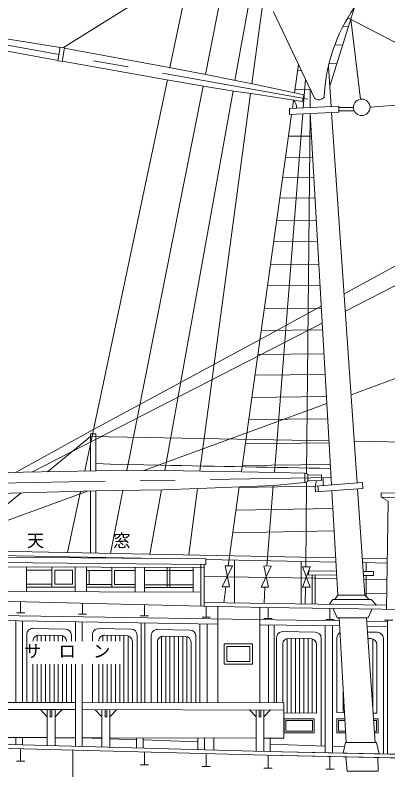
# Model space of a CAD drawing. Units: millimetres, scale not verified. Extents: x -51050 to 51050, y -29700 to 29700.
# Drawn here: x -33305 to -26543, y -14814 to -1141 of the extents above; entities that cross this region are included whole.
import ezdxf
from ezdxf.enums import TextEntityAlignment as Align

# ---------------------------------------------------------------- set-up
doc = ezdxf.new("R2010")
doc.units = ezdxf.units.MM
doc.header["$LTSCALE"] = 100
doc.linetypes.add('USER1', pattern=[50.8, 31.75, -6.35, 6.35, -6.35])
doc.layers.add('0-3_keijou', color=7, linetype='Continuous', lineweight=18)
doc.layers.add('0-6_center', color=7, linetype='USER1', lineweight=18)
doc.layers.add('0-5_text', color=7, linetype='Continuous')
doc.styles.add('ＭＳ ゴシック', font='')
doc.styles.get('ＭＳ ゴシック').set_extended_font_data('MS Gothic')

msp = doc.modelspace()

# ---------------------------------------------------------------- linework, layer by layer
at = {"layer": '0-3_keijou'}
for p, q in [((-27742.8, 8423.5), (-29852.9, -2218.4)), ((-29317.3, -2323.7), (-28068.1, 4626.2)), ((-28068.1, 4626.2), (-29010.3, -2386.2)), ((-27315.2, -6504.4), (-10413.6, 2160.7)), ((-28619.3, -1080.7), (-27876.4, -2646.2)), ((-27146.5, -999.6), (-27596.6, -2431.1)), ((-27270.1, -1190.7), (-10884.4, -9729.5)), ((-27039.1, -2663.9), (-27214, -1214.2)), ((-27361.6, -1355.6), (-27256.8, -1350.4)), ((-32487.2, -1729.9), (-34547.1, -1390.7)), ((-27210.6, -8017.9), (-9241.4, -1448.6)), ((-26867.9, -2811.6), (-10525.9, -1454.9)), ((-32525.5, -1962.8), (-34577.7, -1584.4)), ((-32527.1, -1972.5), (-32485.5, -1720)), ((-32485.5, -1720), (-32411.5, -1732.2)), ((-32453.1, -1984.7), (-32411.5, -1732.2)), ((-27507.6, -1684.7), (-27359.8, -1677.8)), ((-32527.1, -1972.5), (-32453.1, -1984.7)), ((-28236.9, -2549.4), (-28165.1, -2037.8)), ((-27612.8, -2023.3), (-27465.9, -2015.4)), ((-28180.9, -2150.4), (-28113.3, -2146.9)), ((-27621.3, -2074.1), (-27571.4, -2796.3)), ((-32040.1, -9398), (-30542.5, -2314.6)), ((-28037.5, -2306.6), (-28078.4, -2821.2)), ((-29894.4, -2428.1), (-31278.2, -9392.6)), ((-30587.3, -9389.3), (-29351.6, -2514.7)), ((-29033.9, -2561.8), (-29952.6, -9399.5)), ((-28229.6, -2497.5), (-27953.7, -2483.4)), ((-27951.1, -2488.7), (-27954.3, -2815.1)), ((-28276.4, -2831), (-28255.2, -2679.9)), ((-28330.9, -2833.6), (-27436, -2789.6)), ((-28325.5, -2943.5), (-28330.9, -2833.6)), ((-27430.6, -2899.5), (-27436, -2789.6)), ((-27434.8, -2814.6), (-27167.9, -2813.2)), ((-29199.8, -9411.7), (-28292, -2941.9)), ((-28087.2, -2931.8), (-28602.7, -9426)), ((-28325.5, -2943.5), (-27430.6, -2899.5)), ((-27955.3, -2925.3), (-28018, -9450.2)), ((-27955.3, -2925.3), (-27567.4, -9651.8)), ((-27563.8, -2906), (-27100.1, -9617.9)), ((-27431.8, -2874.5), (-27155.1, -2873.1)), ((-28346.9, -3333.1), (-27932, -3334.4)), ((-28401.4, -3721.7), (-27910.2, -3716.7)), ((-28452, -4082.2), (-27889.7, -4076.5)), ((-28504.8, -4458.8), (-27868.3, -4452.3)), ((-28562.1, -4867.4), (-27845.1, -4860.1)), ((-28615.3, -5245.9), (-27823.5, -5237.9)), ((-28673.4, -5660.5), (-27799.9, -5651.7)), ((-28727.7, -6047.1), (-27778, -6037.5)), ((-28785.6, -6459.7), (-27754.5, -6449.3)), ((-32999, -9418.3), (-27736.5, -6720.4)), ((-28840.9, -6854.3), (-27732, -6843)), ((-28902.1, -7289.9), (-27707.3, -7277.8)), ((-28954.3, -7662.5), (-27686.1, -7649.6)), ((-29011, -8066.1), (-27663.1, -8052.4)), ((-30967, -9391.1), (-27652.3, -8179.3)), ((-29067.3, -8467.7), (-27640.3, -8453.2)), ((-31937.9, -8726.6), (-31937.9, -9395.8)), ((-31937.9, -8777.4), (-32719.4, -9412.4)), ((-31937.9, -8777.4), (-27613.4, -8853.9)), ((-27152.3, -8862), (-25864.8, -8884.8)), ((-29128.7, -8905.3), (-27615.4, -8890)), ((-31575.5, -9273.8), (-31839.2, -9266.6)), ((-30663.7, -9296.1), (-31579, -9273.7)), ((-29184.2, -9300.9), (-27592.9, -9284.8)), ((-28050.3, -9439), (-28049.8, -9439)), ((-28049.8, -9439), (-28049.8, -9610)), ((-28049.8, -9439), (-27994.9, -9458.4)), ((-27994.9, -9458.4), (-27994.9, -9590.5)), ((-27994.9, -9473.4), (-27746.7, -9469.2)), ((-27744.9, -9573.2), (-27746.7, -9469.2)), ((-27716.7, -9662.7), (-27719, -9520.8)), ((-29439.1, -11117.3), (-29238.2, -9685.2)), ((-29240.1, -9699), (-27852.2, -9672.5)), ((-28621.3, -9660.5), (-28737.3, -11122.5)), ((-28049.8, -9610), (-27994.9, -9590.5)), ((-28019.5, -9599.2), (-28034.2, -11137)), ((-27994.9, -9577.4), (-27744.9, -9573.2)), ((-27862.3, -9673.2), (-27005.4, -9611)), ((-27854.6, -9780), (-27862.3, -9673.2)), ((-27804.7, -9776.3), (-27812.5, -9669.6)), ((-26997.6, -9717.8), (-27005.4, -9611)), ((-35354.7, -10995.2), (-31989.5, -9764.9)), ((-35303.9, -9852.6), (-31839.2, -9761)), ((-33192.4, -9796.8), (-34470.7, -10835.5)), ((-32352.6, -10876.3), (-32118.4, -9768.4)), ((-31937.9, -9763.6), (-31937.9, -10884.2)), ((-31839.2, -9761), (-31839.2, -10886.1)), ((-31349.6, -9752.1), (-31575.9, -10891.2)), ((-30859.7, -10905), (-30650.1, -9738.6)), ((-29995.5, -9718.2), (-30156.8, -10919.1)), ((-27854.6, -9780), (-26997.6, -9717.8)), ((-27561.3, -9758.7), (-27452.3, -11648.8)), ((-27092.7, -9724.7), (-26959.8, -11648.8)), ((-26664.2, -9870.7), (-26662.9, -9795.3)), ((-26664.2, -9870.7), (-26537.2, -9948.1)), ((-26569.2, -11902.8), (-26535.6, -9948.1)), ((-29297.7, -10109.7), (-27547.5, -10081.3)), ((-29355.2, -10519.4), (-27524.6, -10483.6)), ((-30870.3, -10904.8), (-35354.7, -10818.5)), ((-31013, -10981.3), (-35354.7, -10896.5)), ((-27491.2, -10972.8), (-30870.3, -10904.8)), ((-34399.2, -11047), (-29846, -11091)), ((-27486.8, -11050.1), (-29846, -11004.1)), ((-29323.8, -11013.9), (-29323.8, -11789.3)), ((-28114.3, -11038.2), (-28114.3, -11806.5)), ((-26553.5, -10991.6), (-27005.8, -10982.5)), ((-26554.8, -11068.3), (-27000.5, -11059.6)), ((-26938.1, -11060.8), (-26938.1, -11219.6)), ((-34375.1, -11132.1), (-29874.2, -11150.4)), ((-33098, -11137.3), (-33098, -11582.3)), ((-33098, -11195.5), (-32637.1, -11195.5)), ((-32637.1, -11139.2), (-32637.1, -11502.4)), ((-32587.1, -11195.5), (-32263, -11195.5)), ((-32587.1, -11195.5), (-32587.1, -11452.4)), ((-32263, -11195.5), (-32263, -11452.4)), ((-32213, -11140.9), (-32213, -11585.9)), ((-32011.8, -11141.7), (-32011.8, -11586.7)), ((-32011.8, -11199.9), (-31550.9, -11199.9)), ((-31961.8, -11199.9), (-31961.8, -11456.8)), ((-31550.9, -11143.6), (-31550.9, -11506.8)), ((-31500.9, -11199.9), (-31126.8, -11199.9)), ((-31500.9, -11199.9), (-31500.9, -11456.8)), ((-31126.8, -11145.3), (-31126.8, -11590.3)), ((-30957.5, -11146), (-30957.5, -11591)), ((-30546.5, -11147.8), (-30546.5, -11511.1)), ((-30496.5, -11147.8), (-30496.5, -11511.1)), ((-30072.5, -11149.6), (-30072.5, -11594.6)), ((-29937.7, -11090.6), (-29937.7, -11848)), ((-29874.2, -11090.6), (-29874.2, -11848)), ((-27477.4, -11213.1), (-27979.8, -11207.1)), ((-29874.2, -11308.4), (-27469.5, -11349.7)), ((-27916.9, -11809.3), (-27916.9, -11279)), ((-27861.9, -11810.1), (-27861.9, -11279.6)), ((-26803, -11221.2), (-26989.5, -11219)), ((-26938.1, -11290.7), (-26938.1, -11671.4)), ((-33098, -11452.4), (-32637.1, -11452.4)), ((-32587.1, -11452.4), (-32263, -11452.4)), ((-32011.8, -11456.8), (-31550.9, -11456.8)), ((-31500.9, -11456.8), (-31126.8, -11456.8)), ((-26979.8, -11358.1), (-26559.9, -11365.4)), ((-34292.2, -11577.5), (-29937.7, -11595.1)), ((-33098, -11502.4), (-32213, -11502.4)), ((-32011.8, -11506.8), (-31126.8, -11506.8)), ((-30957.5, -11511.1), (-30072.5, -11511.1)), ((-29484.5, -11500.9), (-29521.3, -11786.1)), ((-28773.4, -11504.1), (-28788.9, -11796.7)), ((-28036.5, -11504.4), (-28042.6, -11807.5)), ((-26961.8, -11618.7), (-26564.4, -11625.5)), ((-29898.4, -11848), (-36859, -11679.5)), ((-27508.1, -11727.4), (-27452.3, -11648.8)), ((-27452.3, -11648.8), (-26959.8, -11648.8)), ((-26884.6, -11727.4), (-26959.9, -11648.6)), ((-26755.4, -11826.1), (-26849.8, -11727.4)), ((-33204, -11968), (-33204, -11768)), ((-32082.3, -11995.1), (-32082.3, -11795.1)), ((-30960.6, -12022.3), (-30960.6, -11822.3)), ((-28749.2, -11871.2), (-29898.4, -11848)), ((-26567.9, -11828.9), (-29874.2, -11780.9)), ((-29839, -12049.2), (-29839, -11849.2)), ((-29628, -13599.8), (-29628, -11852.1)), ((-28867.3, -13601.3), (-28867.3, -11867.5)), ((-25077.9, -11924.4), (-28749.2, -11871.2)), ((-28717.3, -12071.6), (-28717.3, -11871.6)), ((-27595.6, -12087.9), (-27595.6, -11887.9)), ((-27463.4, -12060.4), (-27534.4, -11888.8)), ((-27425.4, -12114.3), (-38235.8, -11943.6)), ((-33279, -11968), (-33129, -11968)), ((-32157.3, -11995.1), (-32007.3, -11995.1)), ((-31035.6, -12022.3), (-30885.6, -12022.3)), ((-26903.9, -12060.4), (-26829.5, -11899)), ((-29628, -12172.2), (-35632.3, -12077.4)), ((-32210.6, -12131.4), (-32210.6, -12480.6)), ((-32087.5, -12133.3), (-32087.5, -12480.6)), ((-31018.3, -13598.8), (-31018.3, -12150.2)), ((-30950.1, -13597.4), (-30950.1, -12151.3)), ((-29952.8, -13599.2), (-29952.8, -12167)), ((-29914, -12049.2), (-29764, -12049.2)), ((-29914, -12049.2), (-29764, -12049.2)), ((-28792.3, -12071.6), (-28642.3, -12071.6)), ((-27670.6, -12087.9), (-27520.6, -12087.9)), ((-27463.4, -12060.4), (-26903.9, -12060.4)), ((-27428.5, -12060.4), (-27298.3, -14318.7)), ((-26931.3, -12060.4), (-26775.3, -14318.7)), ((-26548, -12128.2), (-26927, -12122.2)), ((-26603, -12103.2), (-26453, -12103.2)), ((-26548, -14526.5), (-26548, -12103.2)), ((-32392.8, -12261.9), (-32982.1, -12252.6)), ((-31200.5, -12264.1), (-31789.8, -12254.8)), ((-30135, -12279.9), (-30724.3, -12270.6)), ((-29824.1, -13599.4), (-29824.1, -12169.1)), ((-27420.1, -12207), (-28867.3, -12184.2)), ((-28709.6, -13602), (-28709.6, -12186.7)), ((-28604.6, -13602), (-28604.6, -12188.3)), ((-27678.4, -14503.8), (-27678.4, -12202.9)), ((-27549.7, -14506.4), (-27549.7, -12205)), ((-26548, -12220.8), (-26920.6, -12214.9)), ((-32905.3, -12480.6), (-32905.3, -12377.6)), ((-32478.6, -12378.4), (-32869.5, -12372.3)), ((-32829.3, -12480.6), (-32829.3, -12372.9)), ((-32753.3, -12480.6), (-32753.3, -12374.1)), ((-32677.3, -12480.6), (-32677.3, -12375.3)), ((-32598.3, -12480.6), (-32598.3, -12376.5)), ((-32522.3, -12480.6), (-32522.3, -12377.7)), ((-32446.3, -12480.6), (-32446.3, -12383.8)), ((-32284.5, -12480.6), (-32284.5, -12371.9)), ((-31901.5, -12480.6), (-31901.5, -12364.8)), ((-31713, -12480.6), (-31713, -12379.8)), ((-31286.3, -12380.6), (-31677.2, -12374.4)), ((-31637, -12480.6), (-31637, -12375.1)), ((-31561, -12480.6), (-31561, -12376.3)), ((-31485, -12480.6), (-31485, -12377.5)), ((-31406, -12480.6), (-31406, -12378.7)), ((-31330, -13598.2), (-31330, -12379.9)), ((-31254, -13598.4), (-31254, -12386)), ((-31092.3, -13598.6), (-31092.3, -12374.1)), ((-30836, -13597.6), (-30836, -12380.6)), ((-30647.5, -13597.9), (-30647.5, -12395.6)), ((-30220.8, -12396.4), (-30611.7, -12390.2)), ((-30571.5, -13598.1), (-30571.5, -12390.9)), ((-30495.5, -13598.2), (-30495.5, -12392.1)), ((-30419.5, -13598.3), (-30419.5, -12393.3)), ((-30340.5, -13598.5), (-30340.5, -12394.5)), ((-30264.5, -13598.6), (-30264.5, -12395.7)), ((-30188.5, -13598.8), (-30188.5, -12401.8)), ((-30026.7, -13599.1), (-30026.7, -12389.9)), ((-28561.6, -13601.8), (-28561.6, -12419.8)), ((-27860.6, -12319.2), (-28449.9, -12309.9)), ((-28373.1, -13778), (-28373.1, -12434.9)), ((-27946.4, -12435.7), (-28337.3, -12429.5)), ((-28297.1, -13778), (-28297.1, -12430.1)), ((-28221.1, -13778), (-28221.1, -12431.3)), ((-28145.1, -13778), (-28145.1, -12432.5)), ((-28066.1, -13784), (-28066.1, -12433.8)), ((-27990.1, -13785.2), (-27990.1, -12435)), ((-27914.1, -13786.4), (-27914.1, -12441.1)), ((-27752.4, -14380.3), (-27752.4, -12429.1)), ((-27466.9, -13776.2), (-27466.9, -12419.8)), ((-26734, -12319.7), (-26913.6, -12316.8)), ((-26851.6, -12435.7), (-26905.4, -12434.8)), ((-26819.4, -13683.4), (-26819.4, -12441.1)), ((-26625.8, -14524.8), (-26625.8, -12429.6)), ((-31178, -13598.5), (-31178, -12490.6)), ((-30723.5, -13597.8), (-30723.5, -12500.2)), ((-30112.5, -13598.9), (-30112.5, -12506.4)), ((-28449.1, -13602), (-28449.1, -12539.5)), ((-27838.1, -13787.6), (-27838.1, -12545.7)), ((-26743.4, -13787.6), (-26743.4, -12545.7)), ((-32981.3, -13593.8), (-32981.3, -12899.8)), ((-32905.3, -13594), (-32905.3, -12899.8)), ((-32829.3, -13594.1), (-32829.3, -12899.8)), ((-32753.3, -13594.2), (-32753.3, -12899.8)), ((-32677.3, -13594.4), (-32677.3, -12899.8)), ((-32598.3, -13594.5), (-32598.3, -12899.8)), ((-32522.3, -13594.6), (-32522.3, -12899.8)), ((-32446.3, -13594.8), (-32446.3, -12899.8)), ((-32370.3, -13594.9), (-32370.3, -12899.8)), ((-32284.5, -13595.1), (-32284.5, -12899.8)), ((-32210.6, -12899.8), (-32210.6, -14386.6)), ((-32087.5, -12899.8), (-32087.5, -14390)), ((-31901.5, -13597.2), (-31901.5, -12899.8)), ((-31789, -13597.4), (-31789, -12899.8)), ((-31713, -13597.5), (-31713, -12899.8)), ((-31637, -13597.7), (-31637, -12899.8)), ((-31561, -13597.8), (-31561, -12899.8)), ((-31485, -13597.9), (-31485, -12899.8)), ((-31406, -13598.1), (-31406, -12899.8)), ((-27354.3, -13778), (-27354.3, -13347)), ((-35632.3, -13589), (-32210.6, -13595.2)), ((-32087.5, -13595.4), (-28429.9, -13602.1)), ((-28429.9, -13602.1), (-28429.9, -14237.9)), ((-28429.9, -13602.1), (-28429.9, -14237.9)), ((-35632.3, -13716), (-32210.6, -13722.2)), ((-32722.6, -13851.3), (-32844.7, -13722.5)), ((-32722.6, -13722.7), (-32722.6, -14377.2)), ((-32666.6, -13851.4), (-32666.3, -13722.8)), ((-32636.6, -13851.5), (-32636.3, -13722.9)), ((-32580.5, -13723), (-32580.5, -14381.1)), ((-32580.5, -13851.6), (-32457.9, -13723.2)), ((-32087.5, -13722.5), (-28429.9, -13729.1)), ((-31729.3, -13851.3), (-31849.7, -13724.3)), ((-31729.3, -13724.5), (-31729.3, -14404.3)), ((-31673.2, -13851.4), (-31673, -13724.6)), ((-31643.2, -13851.5), (-31643, -13724.7)), ((-31587.1, -13724.8), (-31587.1, -14408.2)), ((-31587.1, -13851.6), (-31466.3, -13725)), ((-28933.3, -13855), (-29053.6, -13728)), ((-28933.3, -13728.2), (-28933.3, -14477.2)), ((-28877.2, -13855.1), (-28877, -13728.3)), ((-28847.2, -13855.1), (-28847, -13728.3)), ((-28791.1, -13728.4), (-28791.1, -14481.1)), ((-28791.1, -13855.2), (-28670.3, -13728.7)), ((-27838.1, -13787.6), (-28429.9, -13778.3)), ((-27329.5, -13778.4), (-27466.9, -13776.2)), ((-26743.4, -13787.6), (-26812.1, -13786.5)), ((-32666.6, -13851.4), (-32636.6, -13851.5)), ((-31673.2, -13851.4), (-31643.2, -13851.5)), ((-28877.2, -13855.1), (-28847.2, -13855.1)), ((-28749.2, -14482.2), (-35719.9, -14292)), ((-35186.3, -14225.6), (-32722.6, -14230.1)), ((-33291.6, -14229), (-33291.6, -14358.3)), ((-33169.4, -14229.3), (-33169.4, -14361.6)), ((-32580.5, -14230.3), (-32210.6, -14231)), ((-32087.5, -14231.2), (-31729.3, -14231.9)), ((-32087.5, -14234.4), (-31729.3, -14246.5)), ((-31587.1, -14232.1), (-28933.3, -14237)), ((-31587.1, -14251.3), (-31101.3, -14267.6)), ((-31101.3, -14233), (-31101.3, -14418.1)), ((-30979.2, -14233.2), (-30979.2, -14421.4)), ((-30979.2, -14271.7), (-29990.9, -14305)), ((-29990.9, -14235), (-29990.9, -14448.4)), ((-29868.8, -14235.3), (-29868.8, -14451.7)), ((-29698.4, -14235.6), (-29698.4, -14456.3)), ((-28791.1, -14237.2), (-28429.9, -14237.9)), ((-28791.1, -14237.2), (-28429.9, -14237.9)), ((-28680.1, -14237.4), (-28680.1, -14483.6)), ((-28680.1, -14237.4), (-28680.1, -14483.6)), ((-28680.1, -14349.1), (-27678.4, -14382.8)), ((-28749.2, -14550.2), (-35721.7, -14359.9)), ((-33204, -14658.6), (-33204, -14428.6)), ((-32259.1, -19316), (-32259.1, -14454.4)), ((-30960.6, -14719.9), (-30960.6, -14489.9)), ((-22588.3, -14606.3), (-28749.2, -14482.2)), ((-27549.7, -14387.1), (-27327.7, -14394.6)), ((-29839, -14750.5), (-29839, -14520.5)), ((-22588.3, -14674.2), (-28749.2, -14550.2)), ((-28717.3, -14780.8), (-28717.3, -14550.8)), ((-27595.6, -14803.4), (-27595.6, -14573.4)), ((-33279, -14658.6), (-33129, -14658.6)), ((-31035.6, -14719.9), (-30885.6, -14719.9)), ((-29914, -14750.5), (-29764, -14750.5)), ((-28792.3, -14780.8), (-28642.3, -14780.8)), ((-27670.6, -14803.4), (-27520.6, -14803.4))]:
    msp.add_line(p, q, dxfattribs=at)
for points in [[(-30495.5, -2091.7), (-29040.7, 4815.7), (-27867.8, 10540.3)], [(-27887.3, 4556.6), (-34545.5, -1380.7), (-28307.1, 839.7), (-32427.3, -1729.6)], [(-27336.9, -6189.5), (-22578.7, -3598.3), (-15279, 367), (-9858.4, 3344.2)], [(-28091.9, -2704.7), (-28070.5, -2584.6), (-28998.9, -2388.6), (-29304.6, -2326.2), (-29847.2, -2219.5), (-30507.9, -2089.2), (-32413.2, -1742.1)], [(-28091.9, -2704.7), (-29023.4, -2563.3), (-29336.6, -2517.1), (-29885.5, -2429.7), (-30553, -2312.7), (-32451.7, -1976.3)], [(-33299.8, -9424.9), (-31881.4, -8647.3), (-28862.9, -7020.6), (-27754, -6416.7)], [(-31937.9, -8726.6), (-31839.2, -8726.6), (-31839.2, -9393.7)], [(-38094.5, -9558.6), (-34536.4, -9452.8), (-33159.5, -9421.8), (-31839.2, -9393.7)], [(-31839.2, -9395.3), (-30566.1, -9389.2), (-29935.9, -9399.8), (-29192.6, -9411.8), (-28588.2, -9426.4), (-28050.3, -9439)], [(-31839.2, -9761.7), (-30625.9, -9738.1), (-29978.2, -9717.7), (-29230.3, -9684.9)], [(-29230.3, -9684.9), (-28614.8, -9660.2), (-28049.8, -9610)], [(-22479.1, -9869.2), (-25866.2, -9810.9), (-26662.9, -9797.2)], [(-22480.4, -9944.5), (-25866.2, -9886.3), (-26661, -9872.7)], [(-34399.2, -10953.7), (-29846, -10990.8), (-29846, -11091)], [(-30957.5, -11204.2), (-30496.5, -11204.2), (-30072.5, -11204.2)], [(-27979.8, -11207.1), (-27980.6, -11278.2), (-27473.3, -11284.3)], [(-26984.5, -11290.2), (-26803.9, -11292.3), (-26803, -11221.2)], [(-30957.5, -11461.1), (-30496.5, -11461.1), (-30072.5, -11461.1)], [(-27600.5, -11813.9), (-27539.1, -11727.4), (-26849.8, -11727.4)], [(-33292.7, -12114.3), (-33292.7, -12899.8), (-33292.7, -13593.3)], [(-33169.6, -12116.2), (-33169.6, -12899.8), (-33169.6, -13593.5)], [(-33093.8, -13593.6), (-33093.8, -12899.8), (-33093.8, -12362.6)], [(-27323.1, -13888.3), (-27466.9, -13888.3), (-27466.9, -14139.7), (-27308.6, -14139.7)], [(-27321.4, -13918.3), (-27436.9, -13918.3), (-27436.9, -14109.7), (-27310.3, -14109.7)], [(-26805, -13888.3), (-26719.5, -13888.3), (-26719.5, -14139.7), (-26787.7, -14139.7)], [(-26803, -13918.3), (-26749.5, -13918.3), (-26749.5, -14109.7), (-26789.7, -14109.7)], [(-26698.9, -14523.5), (-26751.7, -14318.7), (-27311.3, -14318.7), (-27352.6, -14510.3)], [(-20823.1, -14629.7), (-22588.3, -14606.3), (-28749.2, -14482.2)], [(-20823.1, -14697.6), (-22588.3, -14674.2), (-28749.2, -14550.2)], [(-26725.8, -14590.9), (-26720.8, -14835.6), (-27284.8, -14835.6), (-27303.4, -14579.3)]]:
    msp.add_lwpolyline(points, dxfattribs=at)
for points in [[(-29496.7, -11117.6), (-29361.1, -11116.9), (-29550.2, -11500.9), (-29418.8, -11500.9)], [(-28793.2, -11120.5), (-28662.8, -11125.1), (-28839.6, -11504.1), (-28707.1, -11504.1)], [(-28093.4, -11137), (-27953.4, -11137), (-28091.4, -11503.9), (-27953.4, -11505)], [(-29514.2, -12527.9), (-29000.1, -12527.9), (-29000.1, -12901.2), (-29514.2, -12901.2)], [(-29464.2, -12577.9), (-29050.1, -12577.9), (-29050.1, -12851.2), (-29464.2, -12851.2)], [(-27883.3, -13888.3), (-28422.5, -13888.3), (-28422.5, -14139.7), (-27883.3, -14139.7)], [(-27913.3, -13918.3), (-28392.5, -13918.3), (-28392.5, -14109.7), (-27913.3, -14109.7)]]:
    msp.add_lwpolyline(points, close=True, dxfattribs=at)
msp.add_circle((-27017.9, -2812.4), 150, dxfattribs=at)
for centre, radius, start, end in [((-24626, -2765.6), 3077.7, 144.98275, 177.40751), ((-28408.2, -2818.8), 206.6, 357.64653, 42.23648), ((-27797.5, -2556.1), 119.8, 228.78572, 324.05937), ((-57009.9, -1511420.3), 1502355.2, 88.87789, 88.99517), ((-27690.8, -9647.8), 163.3, 153.43241, 188.70614), ((-32983.8, -12362.6), 110, 89.09539, 180), ((-32394.5, -12371.9), 110, 0, 89.09539), ((-31791.5, -12364.8), 110, 89.09539, 180), ((-31202.3, -12374.1), 110, 0, 89.09539), ((-30726, -12380.6), 110, 89.09539, 180), ((-30136.7, -12389.9), 110, 0, 89.09539), ((-32871.3, -12482.2), 110, 89.09539, 180), ((-32480.3, -12488.4), 110, 0, 89.09539), ((-31679, -12484.4), 110, 89.09539, 180), ((-31288, -12490.6), 110, 0, 89.09539), ((-30613.5, -12500.2), 110, 89.09539, 180), ((-30222.5, -12506.4), 110, 0, 89.09539), ((-28451.6, -12419.8), 110, 89.09539, 180), ((-28339.1, -12539.5), 110, 89.09539, 180), ((-27948.1, -12545.7), 110, 0, 89.09539), ((-27862.4, -12429.1), 110, 0, 89.09539), ((-27356.9, -12419.8), 110, 120.82608, 180), ((-26853.4, -12545.7), 110, 0, 89.09539), ((-26735.8, -12429.6), 110, 0, 89.09539)]:
    msp.add_arc(centre, radius, start, end, dxfattribs=at)
at = {"layer": '0-6_center'}
for p, q in [((-35632, -1294), (-27992.9, -2664.4)), ((-39927.4, -9724.7), (-27586.2, -9518.6))]:
    msp.add_line(p, q, dxfattribs=at)

# ---------------------------------------------------------------- texts
at = {"layer": '0-5_text', "style": 'ＭＳ ゴシック'}
for s, p in [('天\u3000\u3000\u3000\u3000窓', (-33089.5, -10843.9)), ('サ\u3000ロ\u3000ン', (-33140.6, -12845.6))]:
    msp.add_text(s, height=229.1, dxfattribs=at).set_placement(p, align=Align.BOTTOM_LEFT)

doc.saveas('drawing.dxf')
